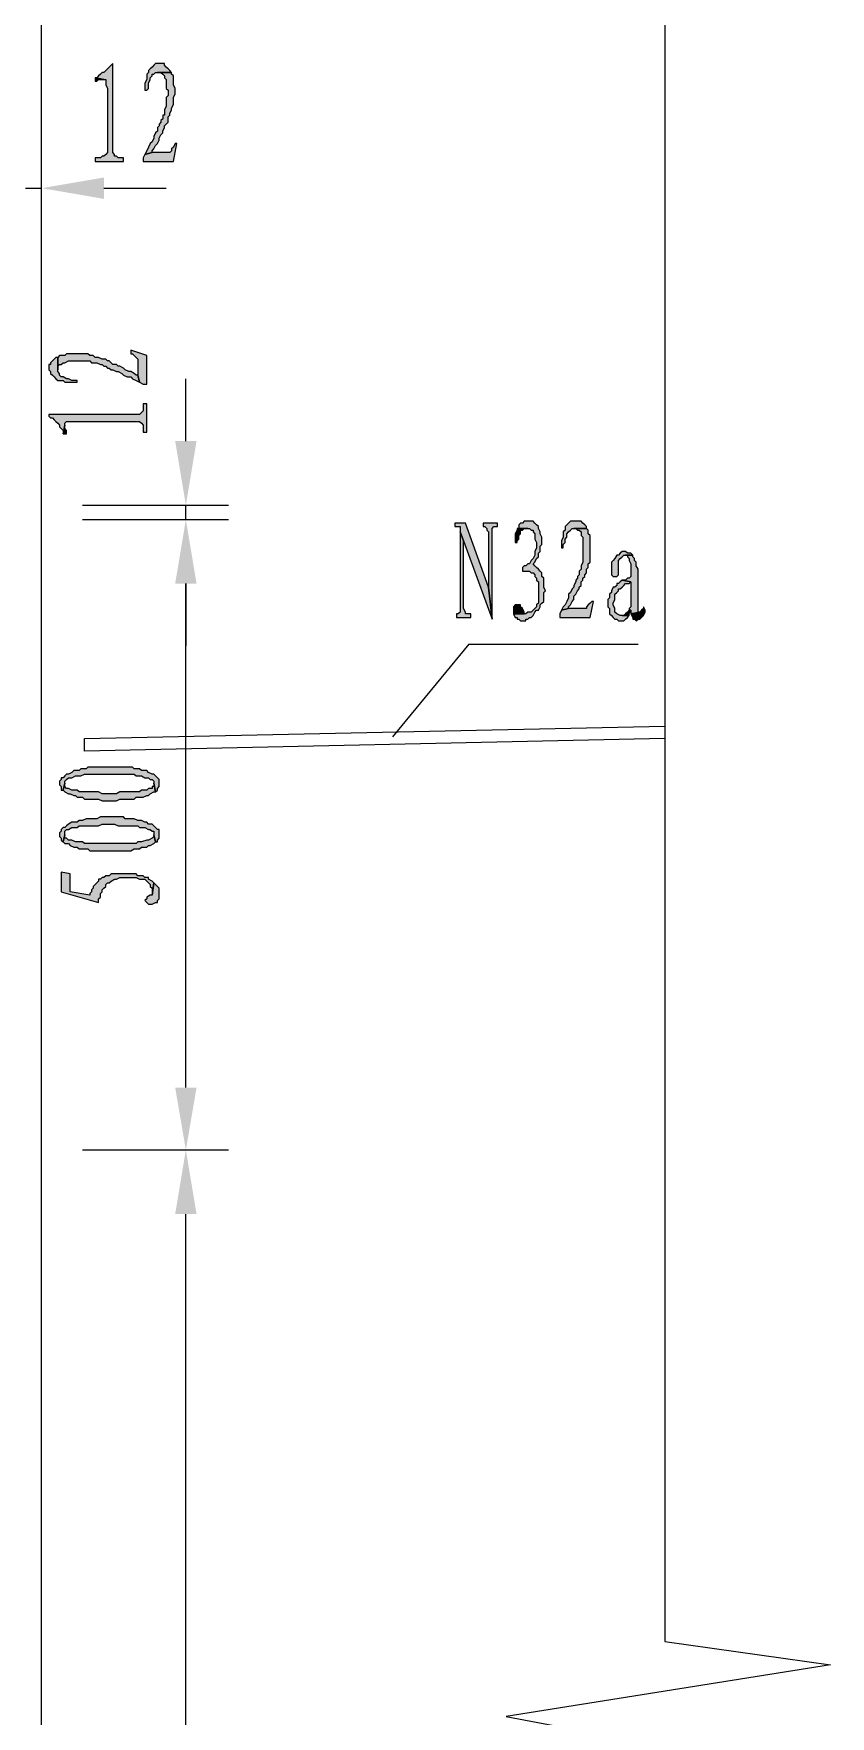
# Model space of a CAD drawing. Header units: millimetres. Extents: x 24 to 410, y 10 to 282.
# Drawn here: x 156.95 to 175.9, y 77.43 to 117.42 of the extents above; entities that cross this region are included whole.
import ezdxf

# ---------------------------------------------------------------- set-up
doc = ezdxf.new("R2010")
doc.units = ezdxf.units.MM

msp = doc.modelspace()

# ---------------------------------------------------------------- hatches: boundary and pattern name
h = msp.add_hatch(color=256)
h.dxf.hatch_style = 2
h.paths.add_polyline_path([(158.834667, 116.713), (158.792333, 116.670667), (158.75, 116.628333), (158.707667, 116.586), (158.665333, 116.543667), (158.623, 116.501333), (158.580667, 116.501333), (158.538333, 116.459), (158.496, 116.416667), (158.453667, 116.374333), (158.411333, 116.374333), (158.623, 116.332), (158.665333, 116.332), (158.665333, 116.289667), (158.665333, 116.205), (158.707667, 116.120333), (158.707667, 114.596333), (158.665333, 114.554), (158.623, 114.511667), (158.580667, 114.511667), (158.538333, 114.469333), (158.411333, 114.469333), (158.411333, 114.384667), (159.088667, 114.384667), (159.088667, 114.469333), (158.961667, 114.469333), (158.919333, 114.511667), (158.877, 114.511667), (158.877, 114.554), (158.834667, 114.596333)])
h = msp.add_hatch(color=256)
h.dxf.hatch_style = 2
h.paths.add_polyline_path([(159.977667, 116.713), (159.850667, 116.713), (159.808333, 116.670667), (159.766, 116.628333), (159.723667, 116.586), (159.681333, 116.543667), (159.681333, 116.501333), (159.639, 116.459), (159.639, 116.332), (159.596667, 116.247333), (159.596667, 116.078), (159.639, 116.078), (159.681333, 116.120333), (159.681333, 116.247333), (159.723667, 116.332), (159.723667, 116.374333), (159.766, 116.416667), (159.766, 116.459), (159.808333, 116.459), (159.850667, 116.501333), (159.893, 116.501333), (160.231667, 116.501333), (160.189333, 116.543667), (160.147, 116.586), (160.104667, 116.628333), (160.062333, 116.670667), (160.062333, 116.713), (160.02, 116.713)])
h = msp.add_hatch(color=256)
h.dxf.hatch_style = 2
h.paths.add_polyline_path([(160.231667, 116.501333), (159.893, 116.501333), (159.935333, 116.501333), (159.977667, 116.501333), (160.02, 116.459), (160.062333, 116.416667), (160.062333, 116.374333), (160.104667, 116.332), (160.104667, 116.120333), (160.147, 116.078), (160.147, 115.951), (160.104667, 115.908667), (160.104667, 115.697), (160.062333, 115.612333), (160.062333, 115.485333), (160.02, 115.485333), (160.02, 115.400667), (159.977667, 115.358333), (159.977667, 115.316), (159.935333, 115.273667), (159.935333, 115.231333), (159.893, 115.189), (159.893, 115.104333), (159.850667, 115.062), (159.808333, 114.977333), (159.808333, 114.935), (159.766, 114.850333), (159.723667, 114.808), (159.681333, 114.723333), (159.639, 114.638667), (159.596667, 114.554), (159.766, 114.596333), (159.766, 114.638667), (159.808333, 114.681), (159.850667, 114.765667), (159.893, 114.808), (159.935333, 114.892667), (159.935333, 114.935), (159.977667, 115.019667), (160.02, 115.062), (160.02, 115.104333), (160.062333, 115.189), (160.062333, 115.231333), (160.104667, 115.273667), (160.147, 115.316), (160.147, 115.443), (160.189333, 115.485333), (160.189333, 115.527667), (160.231667, 115.612333), (160.231667, 115.654667), (160.274, 115.739333), (160.274, 115.908667), (160.316333, 115.993333), (160.316333, 116.120333), (160.274, 116.205), (160.274, 116.416667), (160.231667, 116.459)])
h = msp.add_hatch(color=256)
h.dxf.hatch_style = 2
h.paths.add_polyline_path([(158.411333, 116.374333), (158.411333, 116.289667), (158.453667, 116.289667), (158.496, 116.332), (158.623, 116.332)])
h = msp.add_hatch(color=256)
h.dxf.hatch_style = 2
h.paths.add_polyline_path([(160.358667, 114.808), (160.316333, 114.808), (160.274, 114.723333), (160.231667, 114.681), (160.231667, 114.638667), (160.189333, 114.596333), (159.766, 114.596333), (159.596667, 114.554), (159.554333, 114.469333), (159.554333, 114.384667), (160.274, 114.384667)])
h = msp.add_hatch(color=256)
h.dxf.hatch_style = 2
h.paths.add_polyline_path([(158.623, 114.003667), (158.623, 113.495667), (157.141333, 113.749667)])
h = msp.add_hatch(color=256)
h.dxf.hatch_style = 2
h.paths.add_polyline_path([(157.310667, 109.474), (157.310667, 109.431667), (157.353, 109.389333), (157.353, 109.347), (157.395333, 109.304667), (157.437667, 109.262333), (157.48, 109.22), (157.522333, 109.177667), (157.649333, 109.177667), (157.691667, 109.135333), (157.988, 109.135333), (157.988, 109.177667), (157.861, 109.177667), (157.776333, 109.22), (157.734, 109.22), (157.649333, 109.262333), (157.607, 109.262333), (157.564667, 109.304667), (157.564667, 109.347), (157.522333, 109.389333), (157.522333, 109.431667), (157.522333, 109.728), (157.48, 109.728), (157.437667, 109.685667), (157.395333, 109.643333), (157.353, 109.601), (157.353, 109.558667), (157.310667, 109.558667)])
h = msp.add_hatch(color=256)
h.dxf.hatch_style = 2
h.paths.add_polyline_path([(157.522333, 109.728), (157.522333, 109.431667), (157.522333, 109.474), (157.522333, 109.516333), (157.564667, 109.558667), (157.607, 109.558667), (157.649333, 109.601), (157.691667, 109.601), (157.776333, 109.643333), (158.284333, 109.643333), (158.326667, 109.601), (158.453667, 109.601), (158.538333, 109.558667), (158.580667, 109.558667), (158.623, 109.516333), (158.665333, 109.516333), (158.707667, 109.474), (158.75, 109.474), (158.792333, 109.431667), (158.834667, 109.431667), (158.919333, 109.389333), (158.961667, 109.389333), (159.046333, 109.347), (159.088667, 109.304667), (159.173333, 109.262333), (159.258, 109.262333), (159.300333, 109.22), (159.385, 109.177667), (159.469667, 109.135333), (159.427333, 109.304667), (159.385, 109.304667), (159.342667, 109.347), (159.258, 109.389333), (159.215667, 109.389333), (159.131, 109.431667), (159.088667, 109.474), (159.004, 109.516333), (158.961667, 109.516333), (158.919333, 109.558667), (158.834667, 109.558667), (158.792333, 109.601), (158.75, 109.643333), (158.707667, 109.643333), (158.665333, 109.685667), (158.580667, 109.685667), (158.496, 109.728), (158.411333, 109.728), (158.369, 109.770333), (158.284333, 109.770333), (158.242, 109.812667), (157.734, 109.812667), (157.691667, 109.770333), (157.564667, 109.770333)])
h = msp.add_hatch(color=256)
h.dxf.hatch_style = 2
h.paths.add_polyline_path([(159.258, 109.897333), (159.258, 109.812667), (159.300333, 109.812667), (159.342667, 109.770333), (159.385, 109.728), (159.427333, 109.685667), (159.427333, 109.304667), (159.469667, 109.135333), (159.554333, 109.093), (159.639, 109.093), (159.639, 109.770333)])
h = msp.add_hatch(color=256)
h.dxf.hatch_style = 2
h.paths.add_polyline_path([(157.310667, 108.373333), (157.310667, 108.331), (157.353, 108.288667), (157.395333, 108.288667), (157.437667, 108.246333), (157.48, 108.204), (157.522333, 108.161667), (157.564667, 108.119333), (157.564667, 108.077), (157.607, 108.034667), (157.649333, 107.992333), (157.649333, 107.907667), (157.691667, 108.119333), (157.691667, 108.161667), (157.734, 108.204), (159.469667, 108.204), (159.512, 108.161667), (159.554333, 108.119333), (159.554333, 107.95), (159.639, 107.95), (159.639, 108.627333), (159.554333, 108.627333), (159.554333, 108.458), (159.512, 108.415667), (159.469667, 108.373333)])
h = msp.add_hatch(color=256)
h.dxf.hatch_style = 2
h.paths.add_polyline_path([(157.649333, 107.907667), (157.734, 107.907667), (157.734, 107.95), (157.734, 107.992333), (157.691667, 108.034667), (157.691667, 108.119333)])
h = msp.add_hatch(color=256)
h.dxf.hatch_style = 2
h.paths.add_polyline_path([(160.316333, 107.738333), (160.824333, 107.738333), (160.570333, 106.214333)])
h = msp.add_hatch(color=256)
h.dxf.hatch_style = 2
h.paths.add_polyline_path([(160.316333, 104.351667), (160.824333, 104.351667), (160.570333, 105.875667)])
h = msp.add_hatch(color=256)
h.dxf.hatch_style = 2
h.paths.add_polyline_path([(160.316333, 104.351667), (160.824333, 104.351667), (160.570333, 105.875667)])
h = msp.add_hatch(color=256)
h.dxf.hatch_style = 2
h.paths.add_polyline_path([(167.216667, 105.791), (166.962667, 105.791), (166.962667, 105.706333), (167.089667, 105.706333), (167.089667, 105.579333), (167.174333, 105.367667), (167.851667, 103.505), (167.767, 104.267)])
h = msp.add_hatch(color=256)
h.dxf.hatch_style = 2
h.paths.add_polyline_path([(167.978667, 105.791), (167.64, 105.791), (167.64, 105.706333), (167.682333, 105.706333), (167.724667, 105.664), (167.724667, 105.621667), (167.767, 105.579333), (167.767, 104.267), (167.851667, 103.505), (167.851667, 105.664), (167.894, 105.706333), (167.978667, 105.706333)])
h = msp.add_hatch(color=256)
h.dxf.hatch_style = 2
h.paths.add_polyline_path([(168.698333, 105.833333), (168.613667, 105.833333), (168.571333, 105.791), (168.529, 105.791), (168.486667, 105.748667), (168.486667, 105.664), (168.444333, 105.664), (168.740667, 105.664), (168.783, 105.621667), (168.825333, 105.621667), (168.825333, 105.579333), (168.867667, 105.537), (168.867667, 105.41), (168.91, 105.325333), (168.91, 105.198333), (168.867667, 105.113667), (168.867667, 105.029), (168.825333, 104.944333), (168.783, 104.902), (168.740667, 104.817333), (168.698333, 104.817333), (168.656, 104.775), (168.613667, 104.775), (168.571333, 104.732667), (168.571333, 104.648), (168.656, 104.648), (168.740667, 104.648), (168.783, 104.605667), (168.825333, 104.605667), (168.867667, 104.563333), (168.867667, 104.521), (168.91, 104.478667), (168.91, 104.436333), (168.952333, 104.394), (168.952333, 103.886), (168.91, 103.843667), (168.91, 103.801333), (168.867667, 103.759), (168.825333, 103.716667), (168.783, 103.674333), (168.698333, 103.674333), (168.656, 103.632), (168.359667, 103.632), (168.402, 103.547333), (168.444333, 103.547333), (168.444333, 103.505), (168.486667, 103.505), (168.529, 103.462667), (168.656, 103.462667), (168.656, 103.505), (168.698333, 103.505), (168.740667, 103.547333), (168.783, 103.547333), (168.825333, 103.589667), (168.867667, 103.674333), (168.91, 103.716667), (168.952333, 103.716667), (168.994667, 103.801333), (168.994667, 103.843667), (169.037, 103.886), (169.079333, 103.928333), (169.079333, 104.14), (169.121667, 104.182333), (169.079333, 104.267), (169.079333, 104.478667), (169.037, 104.521), (169.037, 104.605667), (168.994667, 104.648), (168.952333, 104.690333), (168.91, 104.732667), (168.867667, 104.775), (168.825333, 104.817333), (168.867667, 104.859667), (168.91, 104.944333), (168.952333, 104.986667), (168.952333, 105.071333), (168.994667, 105.113667), (168.994667, 105.240667), (169.037, 105.283), (169.037, 105.452333), (168.994667, 105.537), (168.994667, 105.579333), (168.952333, 105.664), (168.952333, 105.706333), (168.91, 105.748667), (168.867667, 105.791), (168.825333, 105.833333)])
h = msp.add_hatch(color=256)
h.dxf.hatch_style = 2
h.paths.add_polyline_path([(168.444333, 105.664), (168.444333, 105.621667), (168.402, 105.537), (168.402, 105.325333), (168.444333, 105.325333), (168.444333, 105.367667), (168.486667, 105.41), (168.486667, 105.494667), (168.529, 105.537), (168.529, 105.621667), (168.571333, 105.621667), (168.613667, 105.664), (168.698333, 105.664)])
h = msp.add_hatch(color=256)
h.dxf.hatch_style = 2
h.paths.add_polyline_path([(169.883667, 105.833333), (169.714333, 105.833333), (169.672, 105.791), (169.629667, 105.748667), (169.587333, 105.706333), (169.587333, 105.621667), (169.545, 105.579333), (169.545, 105.452333), (169.502667, 105.367667), (169.502667, 105.198333), (169.545, 105.198333), (169.545, 105.283), (169.587333, 105.325333), (169.587333, 105.41), (169.629667, 105.452333), (169.629667, 105.537), (169.672, 105.579333), (169.714333, 105.621667), (169.756667, 105.664), (169.799, 105.664), (170.095333, 105.664), (170.095333, 105.706333), (170.053, 105.748667), (170.010667, 105.791), (169.968333, 105.833333)])
h = msp.add_hatch(color=256)
h.dxf.hatch_style = 2
h.paths.add_polyline_path([(170.095333, 105.664), (169.799, 105.664), (169.841333, 105.664), (169.883667, 105.621667), (169.926, 105.621667), (169.968333, 105.579333), (169.968333, 105.494667), (170.010667, 105.452333), (170.010667, 104.859667), (169.968333, 104.775), (169.968333, 104.690333), (169.926, 104.648), (169.926, 104.563333), (169.883667, 104.521), (169.883667, 104.478667), (169.841333, 104.436333), (169.841333, 104.394), (169.799, 104.309333), (169.799, 104.267), (169.756667, 104.224667), (169.714333, 104.14), (169.672, 104.097667), (169.672, 104.013), (169.629667, 103.928333), (169.587333, 103.843667), (169.545, 103.801333), (169.502667, 103.716667), (169.672, 103.759), (169.672, 103.801333), (169.714333, 103.843667), (169.756667, 103.928333), (169.799, 103.970667), (169.799, 104.055333), (169.841333, 104.097667), (169.883667, 104.182333), (169.926, 104.224667), (169.926, 104.267), (169.968333, 104.309333), (169.968333, 104.394), (170.010667, 104.436333), (170.010667, 104.478667), (170.053, 104.521), (170.053, 104.563333), (170.095333, 104.605667), (170.095333, 104.690333), (170.137667, 104.732667), (170.137667, 104.817333), (170.18, 104.859667), (170.18, 105.494667), (170.137667, 105.537), (170.137667, 105.621667)])
h = msp.add_hatch(color=256)
h.dxf.hatch_style = 2
h.paths.add_polyline_path([(167.089667, 105.579333), (167.089667, 103.674333), (167.047333, 103.632), (167.005, 103.632), (167.005, 103.547333), (167.343667, 103.547333), (167.343667, 103.632), (167.216667, 103.632), (167.216667, 103.674333), (167.174333, 103.759), (167.174333, 105.367667)])
h = msp.add_hatch(color=256)
h.dxf.hatch_style = 2
h.paths.add_polyline_path([(170.984333, 105.113667), (170.942, 105.113667), (170.899667, 105.071333), (170.857333, 105.029), (170.815, 105.029), (170.772667, 104.944333), (170.730333, 104.902), (170.688, 104.859667), (170.688, 104.563333), (170.730333, 104.521), (170.815, 104.521), (170.857333, 104.563333), (170.857333, 104.902), (170.899667, 104.944333), (170.942, 104.986667), (170.984333, 105.029), (171.196, 105.029), (171.153667, 105.071333), (171.069, 105.071333), (171.026667, 105.113667)])
h = msp.add_hatch(color=256)
h.dxf.hatch_style = 2
h.paths.add_polyline_path([(171.196, 105.029), (171.026667, 105.029), (171.069, 105.029), (171.069, 104.986667), (171.111333, 104.944333), (171.111333, 104.902), (171.153667, 104.817333), (171.153667, 104.521), (171.111333, 104.478667), (171.069, 104.478667), (171.026667, 104.436333), (170.942, 104.436333), (171.153667, 104.394), (171.153667, 103.801333), (171.111333, 103.759), (171.111333, 103.716667), (171.153667, 103.716667), (171.153667, 103.674333), (171.153667, 103.632), (171.365333, 103.674333), (171.323, 103.674333), (171.323, 103.759), (171.323, 104.690333), (171.280667, 104.775), (171.280667, 104.859667), (171.238333, 104.902), (171.238333, 104.944333), (171.196, 104.986667)])
h = msp.add_hatch(color=256)
h.dxf.hatch_style = 2
h.paths.add_polyline_path([(170.942, 104.436333), (170.899667, 104.394), (170.857333, 104.351667), (170.815, 104.351667), (170.815, 104.309333), (170.772667, 104.267), (170.730333, 104.267), (170.688, 104.182333), (170.688, 104.14), (170.645667, 104.097667), (170.645667, 104.013), (170.603333, 103.970667), (170.603333, 103.801333), (170.645667, 103.759), (170.645667, 103.632), (170.688, 103.589667), (170.730333, 103.547333), (170.772667, 103.505), (170.815, 103.505), (170.857333, 103.462667), (170.899667, 103.462667), (170.942, 103.462667), (170.984333, 103.462667), (171.026667, 103.505), (171.069, 103.547333), (171.111333, 103.589667), (170.899667, 103.589667), (170.815, 103.632), (170.772667, 103.674333), (170.772667, 103.759), (170.730333, 103.843667), (170.730333, 103.886), (170.772667, 103.970667), (170.772667, 104.097667), (170.815, 104.14), (170.857333, 104.182333), (170.857333, 104.224667), (170.899667, 104.224667), (170.942, 104.267), (170.984333, 104.309333), (171.026667, 104.351667), (171.111333, 104.351667), (171.153667, 104.394)])
h = msp.add_hatch(color=256)
h.dxf.hatch_style = 2
h.paths.add_polyline_path([(168.444333, 103.843667), (168.402, 103.843667), (168.359667, 103.801333), (168.359667, 103.632), (168.613667, 103.632), (168.613667, 103.674333), (168.571333, 103.759), (168.529, 103.801333), (168.529, 103.843667), (168.486667, 103.843667)])
h = msp.add_hatch(color=256)
h.dxf.hatch_style = 2
h.paths.add_polyline_path([(170.264667, 103.928333), (170.222333, 103.928333), (170.18, 103.886), (170.137667, 103.843667), (170.095333, 103.801333), (170.095333, 103.759), (170.053, 103.759), (169.672, 103.759), (169.502667, 103.716667), (169.460333, 103.632), (169.460333, 103.547333), (170.18, 103.547333)])
h = msp.add_hatch(color=256)
h.dxf.hatch_style = 2
h.paths.add_polyline_path([(171.111333, 103.716667), (171.069, 103.674333), (171.026667, 103.632), (170.984333, 103.589667), (170.942, 103.589667), (171.111333, 103.589667), (171.111333, 103.632), (171.153667, 103.716667)])
h = msp.add_hatch(color=256)
h.dxf.hatch_style = 2
h.paths.add_polyline_path([(171.45, 103.801333), (171.45, 103.759), (171.407667, 103.716667), (171.365333, 103.674333), (171.153667, 103.632), (171.196, 103.547333), (171.196, 103.505), (171.238333, 103.505), (171.280667, 103.462667), (171.323, 103.505), (171.365333, 103.505), (171.407667, 103.547333), (171.45, 103.589667), (171.492333, 103.674333), (171.492333, 103.716667)])
h = msp.add_hatch(color=256)
h.dxf.hatch_style = 2
h.paths.add_polyline_path([(157.564667, 99.610333), (157.564667, 99.568), (157.607, 99.525667), (157.607, 99.441), (157.649333, 99.441), (157.691667, 99.610333), (157.691667, 99.652667), (157.734, 99.695), (157.776333, 99.737333), (157.861, 99.737333), (157.945667, 99.779667), (158.072667, 99.779667), (158.157333, 99.822), (158.75, 99.822), (158.792333, 99.822), (159.342667, 99.822), (159.385, 99.779667), (159.512, 99.779667), (159.596667, 99.737333), (159.681333, 99.737333), (159.723667, 99.695), (159.766, 99.695), (159.808333, 99.652667), (159.808333, 99.610333), (159.850667, 99.398667), (159.893, 99.441), (159.893, 99.483333), (159.935333, 99.525667), (159.935333, 99.695), (159.893, 99.737333), (159.850667, 99.779667), (159.808333, 99.822), (159.766, 99.822), (159.681333, 99.864333), (159.639, 99.906667), (159.512, 99.906667), (159.469667, 99.949), (159.342667, 99.949), (159.300333, 99.991333), (158.242, 99.991333), (158.199667, 99.949), (158.072667, 99.949), (158.030333, 99.906667), (157.903333, 99.906667), (157.861, 99.864333), (157.776333, 99.822), (157.734, 99.822), (157.691667, 99.779667), (157.649333, 99.737333), (157.607, 99.737333), (157.607, 99.695), (157.564667, 99.652667)])
h = msp.add_hatch(color=256)
h.dxf.hatch_style = 2
h.paths.add_polyline_path([(157.649333, 99.441), (157.691667, 99.398667), (157.776333, 99.356333), (157.818667, 99.356333), (157.903333, 99.314), (157.945667, 99.314), (157.988, 99.271667), (158.115, 99.271667), (158.157333, 99.229333), (158.496, 99.229333), (158.580667, 99.187), (158.919333, 99.187), (159.004, 99.229333), (159.342667, 99.229333), (159.385, 99.271667), (159.554333, 99.271667), (159.639, 99.314), (159.681333, 99.314), (159.723667, 99.356333), (159.808333, 99.398667), (159.850667, 99.398667), (159.808333, 99.610333), (159.808333, 99.525667), (159.766, 99.525667), (159.766, 99.483333), (159.681333, 99.483333), (159.639, 99.441), (159.512, 99.441), (159.469667, 99.398667), (159.004, 99.398667), (158.919333, 99.356333), (158.580667, 99.356333), (158.496, 99.398667), (158.030333, 99.398667), (157.988, 99.441), (157.861, 99.441), (157.776333, 99.483333), (157.734, 99.483333), (157.691667, 99.525667), (157.691667, 99.610333)])
h = msp.add_hatch(color=256)
h.dxf.hatch_style = 2
h.paths.add_polyline_path([(157.564667, 98.382667), (157.564667, 98.340333), (157.607, 98.298), (157.607, 98.255667), (157.649333, 98.213333), (157.691667, 98.382667), (157.691667, 98.467333), (157.734, 98.509667), (157.776333, 98.509667), (157.861, 98.552), (157.988, 98.552), (158.030333, 98.594333), (158.496, 98.594333), (158.580667, 98.636667), (158.75, 98.636667), (158.792333, 98.636667), (158.877, 98.636667), (158.961667, 98.594333), (159.427333, 98.594333), (159.469667, 98.552), (159.596667, 98.552), (159.681333, 98.509667), (159.723667, 98.509667), (159.766, 98.467333), (159.808333, 98.467333), (159.808333, 98.425), (159.808333, 98.382667), (159.850667, 98.213333), (159.893, 98.213333), (159.893, 98.255667), (159.935333, 98.298), (159.935333, 98.509667), (159.893, 98.509667), (159.850667, 98.552), (159.808333, 98.594333), (159.766, 98.636667), (159.681333, 98.636667), (159.639, 98.679), (159.596667, 98.679), (159.512, 98.721333), (159.427333, 98.721333), (159.342667, 98.763667), (159.131, 98.763667), (159.088667, 98.806), (158.538333, 98.806), (158.453667, 98.763667), (158.199667, 98.763667), (158.115, 98.721333), (158.030333, 98.721333), (157.988, 98.679), (157.861, 98.679), (157.776333, 98.636667), (157.734, 98.594333), (157.691667, 98.552), (157.649333, 98.552), (157.607, 98.509667), (157.607, 98.467333), (157.564667, 98.425)])
h = msp.add_hatch(color=256)
h.dxf.hatch_style = 2
h.paths.add_polyline_path([(157.649333, 98.213333), (157.691667, 98.171), (157.776333, 98.171), (157.818667, 98.128667), (157.903333, 98.086333), (157.988, 98.086333), (158.030333, 98.044), (158.242, 98.044), (158.284333, 98.001667), (159.258, 98.001667), (159.342667, 98.044), (159.385, 98.044), (159.469667, 98.044), (159.512, 98.086333), (159.639, 98.086333), (159.681333, 98.128667), (159.723667, 98.128667), (159.808333, 98.171), (159.850667, 98.213333), (159.808333, 98.382667), (159.808333, 98.340333), (159.766, 98.298), (159.681333, 98.255667), (159.639, 98.255667), (159.512, 98.213333), (159.427333, 98.213333), (159.385, 98.171), (158.157333, 98.171), (158.115, 98.213333), (157.945667, 98.213333), (157.861, 98.255667), (157.776333, 98.255667), (157.734, 98.298), (157.691667, 98.298), (157.691667, 98.340333), (157.691667, 98.382667)])
h = msp.add_hatch(color=256)
h.dxf.hatch_style = 2
h.paths.add_polyline_path([(157.607, 97.493667), (157.607, 97.028), (158.496, 96.774), (158.496, 96.858667), (158.538333, 96.901), (158.538333, 96.985667), (158.580667, 97.028), (158.580667, 97.070333), (158.623, 97.112667), (158.665333, 97.155), (158.665333, 97.197333), (158.707667, 97.239667), (158.75, 97.239667), (158.792333, 97.282), (158.877, 97.324333), (158.919333, 97.324333), (159.004, 97.366667), (159.385, 97.366667), (159.469667, 97.324333), (159.512, 97.324333), (159.596667, 97.324333), (159.639, 97.282), (159.681333, 97.239667), (159.723667, 97.197333), (159.723667, 97.155), (159.766, 97.112667), (159.766, 96.943333), (159.808333, 97.239667), (159.766, 97.282), (159.681333, 97.324333), (159.681333, 97.366667), (159.596667, 97.366667), (159.554333, 97.409), (159.427333, 97.409), (159.385, 97.451333), (158.792333, 97.451333), (158.75, 97.409), (158.665333, 97.409), (158.623, 97.366667), (158.580667, 97.366667), (158.538333, 97.324333), (158.496, 97.324333), (158.496, 97.282), (158.453667, 97.239667), (158.411333, 97.197333), (158.369, 97.155), (158.369, 97.112667), (158.326667, 97.070333), (158.326667, 97.028), (158.284333, 96.985667), (158.284333, 96.943333), (157.818667, 97.028), (157.818667, 97.451333)])
h = msp.add_hatch(color=256)
h.dxf.hatch_style = 2
h.paths.add_polyline_path([(159.596667, 96.816333), (159.639, 96.774), (159.681333, 96.731667), (159.766, 96.731667), (159.850667, 96.774), (159.893, 96.774), (159.893, 96.816333), (159.935333, 96.858667), (159.935333, 97.112667), (159.893, 97.155), (159.850667, 97.197333), (159.808333, 97.239667), (159.766, 96.943333), (159.723667, 96.943333), (159.639, 96.901), (159.639, 96.858667)])
h = msp.add_hatch(color=256)
h.dxf.hatch_style = 2
h.paths.add_polyline_path([(160.316333, 92.371333), (160.824333, 92.371333), (160.570333, 90.889667)])
h = msp.add_hatch(color=256)
h.dxf.hatch_style = 2
h.paths.add_polyline_path([(160.316333, 89.365667), (160.824333, 89.365667), (160.570333, 90.889667)])

# ---------------------------------------------------------------- linework, layer by layer
at = {"lineweight": 0}
for points in [[(171.958, 144.399), (171.958, 79.205667), (175.895, 78.655333), (168.190333, 77.427667), (171.958, 76.708), (171.958, 36.999333)], [(157.141333, 49.191333), (157.141333, 136.228667)], [(157.141333, 110.617), (157.141333, 114.723333)], [(156.760333, 113.749667), (157.141333, 113.749667)], [(158.623, 113.749667), (160.104667, 113.749667)], [(160.570333, 107.738333), (160.570333, 109.22)], [(158.115, 106.214333), (161.586333, 106.214333)], [(160.570333, 105.875667), (160.570333, 106.214333)], [(158.115, 105.875667), (161.586333, 105.875667)], [(158.115, 105.875667), (161.586333, 105.875667)], [(160.570333, 92.371333), (160.570333, 104.351667)], [(160.570333, 104.351667), (160.570333, 102.87)], [(167.301333, 102.912333), (165.481, 100.711)], [(167.301333, 102.912333), (171.323, 102.912333)], [(158.157333, 100.372333), (158.157333, 100.668667), (171.958, 100.965)], [(171.958, 100.668667), (158.157333, 100.372333)], [(158.115, 90.889667), (161.586333, 90.889667)], [(158.115, 90.889667), (161.586333, 90.889667)], [(160.570333, 59.351333), (160.570333, 89.365667)]]:
    msp.add_lwpolyline(points, dxfattribs=at)
for points in [[(158.834667, 116.713), (158.792333, 116.670667), (158.75, 116.628333), (158.707667, 116.586), (158.665333, 116.543667), (158.623, 116.501333), (158.580667, 116.501333), (158.538333, 116.459), (158.496, 116.416667), (158.453667, 116.374333), (158.411333, 116.374333), (158.623, 116.332), (158.665333, 116.332), (158.665333, 116.289667), (158.665333, 116.205), (158.707667, 116.120333), (158.707667, 114.596333), (158.665333, 114.554), (158.623, 114.511667), (158.580667, 114.511667), (158.538333, 114.469333), (158.411333, 114.469333), (158.411333, 114.384667), (159.088667, 114.384667), (159.088667, 114.469333), (158.961667, 114.469333), (158.919333, 114.511667), (158.877, 114.511667), (158.877, 114.554), (158.834667, 114.596333)], [(159.977667, 116.713), (159.850667, 116.713), (159.808333, 116.670667), (159.766, 116.628333), (159.723667, 116.586), (159.681333, 116.543667), (159.681333, 116.501333), (159.639, 116.459), (159.639, 116.332), (159.596667, 116.247333), (159.596667, 116.078), (159.639, 116.078), (159.681333, 116.120333), (159.681333, 116.247333), (159.723667, 116.332), (159.723667, 116.374333), (159.766, 116.416667), (159.766, 116.459), (159.808333, 116.459), (159.850667, 116.501333), (159.893, 116.501333), (160.231667, 116.501333), (160.189333, 116.543667), (160.147, 116.586), (160.104667, 116.628333), (160.062333, 116.670667), (160.062333, 116.713), (160.02, 116.713)], [(160.231667, 116.501333), (159.893, 116.501333), (159.935333, 116.501333), (159.977667, 116.501333), (160.02, 116.459), (160.062333, 116.416667), (160.062333, 116.374333), (160.104667, 116.332), (160.104667, 116.120333), (160.147, 116.078), (160.147, 115.951), (160.104667, 115.908667), (160.104667, 115.697), (160.062333, 115.612333), (160.062333, 115.485333), (160.02, 115.485333), (160.02, 115.400667), (159.977667, 115.358333), (159.977667, 115.316), (159.935333, 115.273667), (159.935333, 115.231333), (159.893, 115.189), (159.893, 115.104333), (159.850667, 115.062), (159.808333, 114.977333), (159.808333, 114.935), (159.766, 114.850333), (159.723667, 114.808), (159.681333, 114.723333), (159.639, 114.638667), (159.596667, 114.554), (159.766, 114.596333), (159.766, 114.638667), (159.808333, 114.681), (159.850667, 114.765667), (159.893, 114.808), (159.935333, 114.892667), (159.935333, 114.935), (159.977667, 115.019667), (160.02, 115.062), (160.02, 115.104333), (160.062333, 115.189), (160.062333, 115.231333), (160.104667, 115.273667), (160.147, 115.316), (160.147, 115.443), (160.189333, 115.485333), (160.189333, 115.527667), (160.231667, 115.612333), (160.231667, 115.654667), (160.274, 115.739333), (160.274, 115.908667), (160.316333, 115.993333), (160.316333, 116.120333), (160.274, 116.205), (160.274, 116.416667), (160.231667, 116.459)], [(158.411333, 116.374333), (158.411333, 116.289667), (158.453667, 116.289667), (158.496, 116.332), (158.623, 116.332)], [(160.358667, 114.808), (160.316333, 114.808), (160.274, 114.723333), (160.231667, 114.681), (160.231667, 114.638667), (160.189333, 114.596333), (159.766, 114.596333), (159.596667, 114.554), (159.554333, 114.469333), (159.554333, 114.384667), (160.274, 114.384667)], [(157.310667, 109.474), (157.310667, 109.431667), (157.353, 109.389333), (157.353, 109.347), (157.395333, 109.304667), (157.437667, 109.262333), (157.48, 109.22), (157.522333, 109.177667), (157.649333, 109.177667), (157.691667, 109.135333), (157.988, 109.135333), (157.988, 109.177667), (157.861, 109.177667), (157.776333, 109.22), (157.734, 109.22), (157.649333, 109.262333), (157.607, 109.262333), (157.564667, 109.304667), (157.564667, 109.347), (157.522333, 109.389333), (157.522333, 109.431667), (157.522333, 109.728), (157.48, 109.728), (157.437667, 109.685667), (157.395333, 109.643333), (157.353, 109.601), (157.353, 109.558667), (157.310667, 109.558667)], [(157.522333, 109.728), (157.522333, 109.431667), (157.522333, 109.474), (157.522333, 109.516333), (157.564667, 109.558667), (157.607, 109.558667), (157.649333, 109.601), (157.691667, 109.601), (157.776333, 109.643333), (158.284333, 109.643333), (158.326667, 109.601), (158.453667, 109.601), (158.538333, 109.558667), (158.580667, 109.558667), (158.623, 109.516333), (158.665333, 109.516333), (158.707667, 109.474), (158.75, 109.474), (158.792333, 109.431667), (158.834667, 109.431667), (158.919333, 109.389333), (158.961667, 109.389333), (159.046333, 109.347), (159.088667, 109.304667), (159.173333, 109.262333), (159.258, 109.262333), (159.300333, 109.22), (159.385, 109.177667), (159.469667, 109.135333), (159.427333, 109.304667), (159.385, 109.304667), (159.342667, 109.347), (159.258, 109.389333), (159.215667, 109.389333), (159.131, 109.431667), (159.088667, 109.474), (159.004, 109.516333), (158.961667, 109.516333), (158.919333, 109.558667), (158.834667, 109.558667), (158.792333, 109.601), (158.75, 109.643333), (158.707667, 109.643333), (158.665333, 109.685667), (158.580667, 109.685667), (158.496, 109.728), (158.411333, 109.728), (158.369, 109.770333), (158.284333, 109.770333), (158.242, 109.812667), (157.734, 109.812667), (157.691667, 109.770333), (157.564667, 109.770333)], [(159.258, 109.897333), (159.258, 109.812667), (159.300333, 109.812667), (159.342667, 109.770333), (159.385, 109.728), (159.427333, 109.685667), (159.427333, 109.304667), (159.469667, 109.135333), (159.554333, 109.093), (159.639, 109.093), (159.639, 109.770333)], [(157.310667, 108.373333), (157.310667, 108.331), (157.353, 108.288667), (157.395333, 108.288667), (157.437667, 108.246333), (157.48, 108.204), (157.522333, 108.161667), (157.564667, 108.119333), (157.564667, 108.077), (157.607, 108.034667), (157.649333, 107.992333), (157.649333, 107.907667), (157.691667, 108.119333), (157.691667, 108.161667), (157.734, 108.204), (159.469667, 108.204), (159.512, 108.161667), (159.554333, 108.119333), (159.554333, 107.95), (159.639, 107.95), (159.639, 108.627333), (159.554333, 108.627333), (159.554333, 108.458), (159.512, 108.415667), (159.469667, 108.373333)], [(157.649333, 107.907667), (157.734, 107.907667), (157.734, 107.95), (157.734, 107.992333), (157.691667, 108.034667), (157.691667, 108.119333)], [(167.216667, 105.791), (166.962667, 105.791), (166.962667, 105.706333), (167.089667, 105.706333), (167.089667, 105.579333), (167.174333, 105.367667), (167.851667, 103.505), (167.767, 104.267)], [(167.978667, 105.791), (167.64, 105.791), (167.64, 105.706333), (167.682333, 105.706333), (167.724667, 105.664), (167.724667, 105.621667), (167.767, 105.579333), (167.767, 104.267), (167.851667, 103.505), (167.851667, 105.664), (167.894, 105.706333), (167.978667, 105.706333)], [(168.698333, 105.833333), (168.613667, 105.833333), (168.571333, 105.791), (168.529, 105.791), (168.486667, 105.748667), (168.486667, 105.664), (168.444333, 105.664), (168.740667, 105.664), (168.783, 105.621667), (168.825333, 105.621667), (168.825333, 105.579333), (168.867667, 105.537), (168.867667, 105.41), (168.91, 105.325333), (168.91, 105.198333), (168.867667, 105.113667), (168.867667, 105.029), (168.825333, 104.944333), (168.783, 104.902), (168.740667, 104.817333), (168.698333, 104.817333), (168.656, 104.775), (168.613667, 104.775), (168.571333, 104.732667), (168.571333, 104.648), (168.656, 104.648), (168.740667, 104.648), (168.783, 104.605667), (168.825333, 104.605667), (168.867667, 104.563333), (168.867667, 104.521), (168.91, 104.478667), (168.91, 104.436333), (168.952333, 104.394), (168.952333, 103.886), (168.91, 103.843667), (168.91, 103.801333), (168.867667, 103.759), (168.825333, 103.716667), (168.783, 103.674333), (168.698333, 103.674333), (168.656, 103.632), (168.359667, 103.632), (168.402, 103.547333), (168.444333, 103.547333), (168.444333, 103.505), (168.486667, 103.505), (168.529, 103.462667), (168.656, 103.462667), (168.656, 103.505), (168.698333, 103.505), (168.740667, 103.547333), (168.783, 103.547333), (168.825333, 103.589667), (168.867667, 103.674333), (168.91, 103.716667), (168.952333, 103.716667), (168.994667, 103.801333), (168.994667, 103.843667), (169.037, 103.886), (169.079333, 103.928333), (169.079333, 104.14), (169.121667, 104.182333), (169.079333, 104.267), (169.079333, 104.478667), (169.037, 104.521), (169.037, 104.605667), (168.994667, 104.648), (168.952333, 104.690333), (168.91, 104.732667), (168.867667, 104.775), (168.825333, 104.817333), (168.867667, 104.859667), (168.91, 104.944333), (168.952333, 104.986667), (168.952333, 105.071333), (168.994667, 105.113667), (168.994667, 105.240667), (169.037, 105.283), (169.037, 105.452333), (168.994667, 105.537), (168.994667, 105.579333), (168.952333, 105.664), (168.952333, 105.706333), (168.91, 105.748667), (168.867667, 105.791), (168.825333, 105.833333)], [(168.444333, 105.664), (168.444333, 105.621667), (168.402, 105.537), (168.402, 105.325333), (168.444333, 105.325333), (168.444333, 105.367667), (168.486667, 105.41), (168.486667, 105.494667), (168.529, 105.537), (168.529, 105.621667), (168.571333, 105.621667), (168.613667, 105.664), (168.698333, 105.664)], [(169.883667, 105.833333), (169.714333, 105.833333), (169.672, 105.791), (169.629667, 105.748667), (169.587333, 105.706333), (169.587333, 105.621667), (169.545, 105.579333), (169.545, 105.452333), (169.502667, 105.367667), (169.502667, 105.198333), (169.545, 105.198333), (169.545, 105.283), (169.587333, 105.325333), (169.587333, 105.41), (169.629667, 105.452333), (169.629667, 105.537), (169.672, 105.579333), (169.714333, 105.621667), (169.756667, 105.664), (169.799, 105.664), (170.095333, 105.664), (170.095333, 105.706333), (170.053, 105.748667), (170.010667, 105.791), (169.968333, 105.833333)], [(170.095333, 105.664), (169.799, 105.664), (169.841333, 105.664), (169.883667, 105.621667), (169.926, 105.621667), (169.968333, 105.579333), (169.968333, 105.494667), (170.010667, 105.452333), (170.010667, 104.859667), (169.968333, 104.775), (169.968333, 104.690333), (169.926, 104.648), (169.926, 104.563333), (169.883667, 104.521), (169.883667, 104.478667), (169.841333, 104.436333), (169.841333, 104.394), (169.799, 104.309333), (169.799, 104.267), (169.756667, 104.224667), (169.714333, 104.14), (169.672, 104.097667), (169.672, 104.013), (169.629667, 103.928333), (169.587333, 103.843667), (169.545, 103.801333), (169.502667, 103.716667), (169.672, 103.759), (169.672, 103.801333), (169.714333, 103.843667), (169.756667, 103.928333), (169.799, 103.970667), (169.799, 104.055333), (169.841333, 104.097667), (169.883667, 104.182333), (169.926, 104.224667), (169.926, 104.267), (169.968333, 104.309333), (169.968333, 104.394), (170.010667, 104.436333), (170.010667, 104.478667), (170.053, 104.521), (170.053, 104.563333), (170.095333, 104.605667), (170.095333, 104.690333), (170.137667, 104.732667), (170.137667, 104.817333), (170.18, 104.859667), (170.18, 105.494667), (170.137667, 105.537), (170.137667, 105.621667)], [(167.089667, 105.579333), (167.089667, 103.674333), (167.047333, 103.632), (167.005, 103.632), (167.005, 103.547333), (167.343667, 103.547333), (167.343667, 103.632), (167.216667, 103.632), (167.216667, 103.674333), (167.174333, 103.759), (167.174333, 105.367667)], [(170.984333, 105.113667), (170.942, 105.113667), (170.899667, 105.071333), (170.857333, 105.029), (170.815, 105.029), (170.772667, 104.944333), (170.730333, 104.902), (170.688, 104.859667), (170.688, 104.563333), (170.730333, 104.521), (170.815, 104.521), (170.857333, 104.563333), (170.857333, 104.902), (170.899667, 104.944333), (170.942, 104.986667), (170.984333, 105.029), (171.196, 105.029), (171.153667, 105.071333), (171.069, 105.071333), (171.026667, 105.113667)], [(171.196, 105.029), (171.026667, 105.029), (171.069, 105.029), (171.069, 104.986667), (171.111333, 104.944333), (171.111333, 104.902), (171.153667, 104.817333), (171.153667, 104.521), (171.111333, 104.478667), (171.069, 104.478667), (171.026667, 104.436333), (170.942, 104.436333), (171.153667, 104.394), (171.153667, 103.801333), (171.111333, 103.759), (171.111333, 103.716667), (171.153667, 103.716667), (171.153667, 103.674333), (171.153667, 103.632), (171.365333, 103.674333), (171.323, 103.674333), (171.323, 103.759), (171.323, 104.690333), (171.280667, 104.775), (171.280667, 104.859667), (171.238333, 104.902), (171.238333, 104.944333), (171.196, 104.986667)], [(170.942, 104.436333), (170.899667, 104.394), (170.857333, 104.351667), (170.815, 104.351667), (170.815, 104.309333), (170.772667, 104.267), (170.730333, 104.267), (170.688, 104.182333), (170.688, 104.14), (170.645667, 104.097667), (170.645667, 104.013), (170.603333, 103.970667), (170.603333, 103.801333), (170.645667, 103.759), (170.645667, 103.632), (170.688, 103.589667), (170.730333, 103.547333), (170.772667, 103.505), (170.815, 103.505), (170.857333, 103.462667), (170.899667, 103.462667), (170.942, 103.462667), (170.984333, 103.462667), (171.026667, 103.505), (171.069, 103.547333), (171.111333, 103.589667), (170.899667, 103.589667), (170.815, 103.632), (170.772667, 103.674333), (170.772667, 103.759), (170.730333, 103.843667), (170.730333, 103.886), (170.772667, 103.970667), (170.772667, 104.097667), (170.815, 104.14), (170.857333, 104.182333), (170.857333, 104.224667), (170.899667, 104.224667), (170.942, 104.267), (170.984333, 104.309333), (171.026667, 104.351667), (171.111333, 104.351667), (171.153667, 104.394)], [(168.444333, 103.843667), (168.402, 103.843667), (168.359667, 103.801333), (168.359667, 103.632), (168.613667, 103.632), (168.613667, 103.674333), (168.571333, 103.759), (168.529, 103.801333), (168.529, 103.843667), (168.486667, 103.843667)], [(170.264667, 103.928333), (170.222333, 103.928333), (170.18, 103.886), (170.137667, 103.843667), (170.095333, 103.801333), (170.095333, 103.759), (170.053, 103.759), (169.672, 103.759), (169.502667, 103.716667), (169.460333, 103.632), (169.460333, 103.547333), (170.18, 103.547333)], [(171.111333, 103.716667), (171.069, 103.674333), (171.026667, 103.632), (170.984333, 103.589667), (170.942, 103.589667), (171.111333, 103.589667), (171.111333, 103.632), (171.153667, 103.716667)], [(171.45, 103.801333), (171.45, 103.759), (171.407667, 103.716667), (171.365333, 103.674333), (171.153667, 103.632), (171.196, 103.547333), (171.196, 103.505), (171.238333, 103.505), (171.280667, 103.462667), (171.323, 103.505), (171.365333, 103.505), (171.407667, 103.547333), (171.45, 103.589667), (171.492333, 103.674333), (171.492333, 103.716667)], [(157.564667, 99.610333), (157.564667, 99.568), (157.607, 99.525667), (157.607, 99.441), (157.649333, 99.441), (157.691667, 99.610333), (157.691667, 99.652667), (157.734, 99.695), (157.776333, 99.737333), (157.861, 99.737333), (157.945667, 99.779667), (158.072667, 99.779667), (158.157333, 99.822), (158.75, 99.822), (158.792333, 99.822), (159.342667, 99.822), (159.385, 99.779667), (159.512, 99.779667), (159.596667, 99.737333), (159.681333, 99.737333), (159.723667, 99.695), (159.766, 99.695), (159.808333, 99.652667), (159.808333, 99.610333), (159.850667, 99.398667), (159.893, 99.441), (159.893, 99.483333), (159.935333, 99.525667), (159.935333, 99.695), (159.893, 99.737333), (159.850667, 99.779667), (159.808333, 99.822), (159.766, 99.822), (159.681333, 99.864333), (159.639, 99.906667), (159.512, 99.906667), (159.469667, 99.949), (159.342667, 99.949), (159.300333, 99.991333), (158.242, 99.991333), (158.199667, 99.949), (158.072667, 99.949), (158.030333, 99.906667), (157.903333, 99.906667), (157.861, 99.864333), (157.776333, 99.822), (157.734, 99.822), (157.691667, 99.779667), (157.649333, 99.737333), (157.607, 99.737333), (157.607, 99.695), (157.564667, 99.652667)], [(157.649333, 99.441), (157.691667, 99.398667), (157.776333, 99.356333), (157.818667, 99.356333), (157.903333, 99.314), (157.945667, 99.314), (157.988, 99.271667), (158.115, 99.271667), (158.157333, 99.229333), (158.496, 99.229333), (158.580667, 99.187), (158.919333, 99.187), (159.004, 99.229333), (159.342667, 99.229333), (159.385, 99.271667), (159.554333, 99.271667), (159.639, 99.314), (159.681333, 99.314), (159.723667, 99.356333), (159.808333, 99.398667), (159.850667, 99.398667), (159.808333, 99.610333), (159.808333, 99.525667), (159.766, 99.525667), (159.766, 99.483333), (159.681333, 99.483333), (159.639, 99.441), (159.512, 99.441), (159.469667, 99.398667), (159.004, 99.398667), (158.919333, 99.356333), (158.580667, 99.356333), (158.496, 99.398667), (158.030333, 99.398667), (157.988, 99.441), (157.861, 99.441), (157.776333, 99.483333), (157.734, 99.483333), (157.691667, 99.525667), (157.691667, 99.610333)], [(157.564667, 98.382667), (157.564667, 98.340333), (157.607, 98.298), (157.607, 98.255667), (157.649333, 98.213333), (157.691667, 98.382667), (157.691667, 98.467333), (157.734, 98.509667), (157.776333, 98.509667), (157.861, 98.552), (157.988, 98.552), (158.030333, 98.594333), (158.496, 98.594333), (158.580667, 98.636667), (158.75, 98.636667), (158.792333, 98.636667), (158.877, 98.636667), (158.961667, 98.594333), (159.427333, 98.594333), (159.469667, 98.552), (159.596667, 98.552), (159.681333, 98.509667), (159.723667, 98.509667), (159.766, 98.467333), (159.808333, 98.467333), (159.808333, 98.425), (159.808333, 98.382667), (159.850667, 98.213333), (159.893, 98.213333), (159.893, 98.255667), (159.935333, 98.298), (159.935333, 98.509667), (159.893, 98.509667), (159.850667, 98.552), (159.808333, 98.594333), (159.766, 98.636667), (159.681333, 98.636667), (159.639, 98.679), (159.596667, 98.679), (159.512, 98.721333), (159.427333, 98.721333), (159.342667, 98.763667), (159.131, 98.763667), (159.088667, 98.806), (158.538333, 98.806), (158.453667, 98.763667), (158.199667, 98.763667), (158.115, 98.721333), (158.030333, 98.721333), (157.988, 98.679), (157.861, 98.679), (157.776333, 98.636667), (157.734, 98.594333), (157.691667, 98.552), (157.649333, 98.552), (157.607, 98.509667), (157.607, 98.467333), (157.564667, 98.425)], [(157.649333, 98.213333), (157.691667, 98.171), (157.776333, 98.171), (157.818667, 98.128667), (157.903333, 98.086333), (157.988, 98.086333), (158.030333, 98.044), (158.242, 98.044), (158.284333, 98.001667), (159.258, 98.001667), (159.342667, 98.044), (159.385, 98.044), (159.469667, 98.044), (159.512, 98.086333), (159.639, 98.086333), (159.681333, 98.128667), (159.723667, 98.128667), (159.808333, 98.171), (159.850667, 98.213333), (159.808333, 98.382667), (159.808333, 98.340333), (159.766, 98.298), (159.681333, 98.255667), (159.639, 98.255667), (159.512, 98.213333), (159.427333, 98.213333), (159.385, 98.171), (158.157333, 98.171), (158.115, 98.213333), (157.945667, 98.213333), (157.861, 98.255667), (157.776333, 98.255667), (157.734, 98.298), (157.691667, 98.298), (157.691667, 98.340333), (157.691667, 98.382667)], [(157.607, 97.493667), (157.607, 97.028), (158.496, 96.774), (158.496, 96.858667), (158.538333, 96.901), (158.538333, 96.985667), (158.580667, 97.028), (158.580667, 97.070333), (158.623, 97.112667), (158.665333, 97.155), (158.665333, 97.197333), (158.707667, 97.239667), (158.75, 97.239667), (158.792333, 97.282), (158.877, 97.324333), (158.919333, 97.324333), (159.004, 97.366667), (159.385, 97.366667), (159.469667, 97.324333), (159.512, 97.324333), (159.596667, 97.324333), (159.639, 97.282), (159.681333, 97.239667), (159.723667, 97.197333), (159.723667, 97.155), (159.766, 97.112667), (159.766, 96.943333), (159.808333, 97.239667), (159.766, 97.282), (159.681333, 97.324333), (159.681333, 97.366667), (159.596667, 97.366667), (159.554333, 97.409), (159.427333, 97.409), (159.385, 97.451333), (158.792333, 97.451333), (158.75, 97.409), (158.665333, 97.409), (158.623, 97.366667), (158.580667, 97.366667), (158.538333, 97.324333), (158.496, 97.324333), (158.496, 97.282), (158.453667, 97.239667), (158.411333, 97.197333), (158.369, 97.155), (158.369, 97.112667), (158.326667, 97.070333), (158.326667, 97.028), (158.284333, 96.985667), (158.284333, 96.943333), (157.818667, 97.028), (157.818667, 97.451333)], [(159.596667, 96.816333), (159.639, 96.774), (159.681333, 96.731667), (159.766, 96.731667), (159.850667, 96.774), (159.893, 96.774), (159.893, 96.816333), (159.935333, 96.858667), (159.935333, 97.112667), (159.893, 97.155), (159.850667, 97.197333), (159.808333, 97.239667), (159.766, 96.943333), (159.723667, 96.943333), (159.639, 96.901), (159.639, 96.858667)]]:
    msp.add_lwpolyline(points, close=True, dxfattribs=at)

doc.saveas('drawing.dxf')
